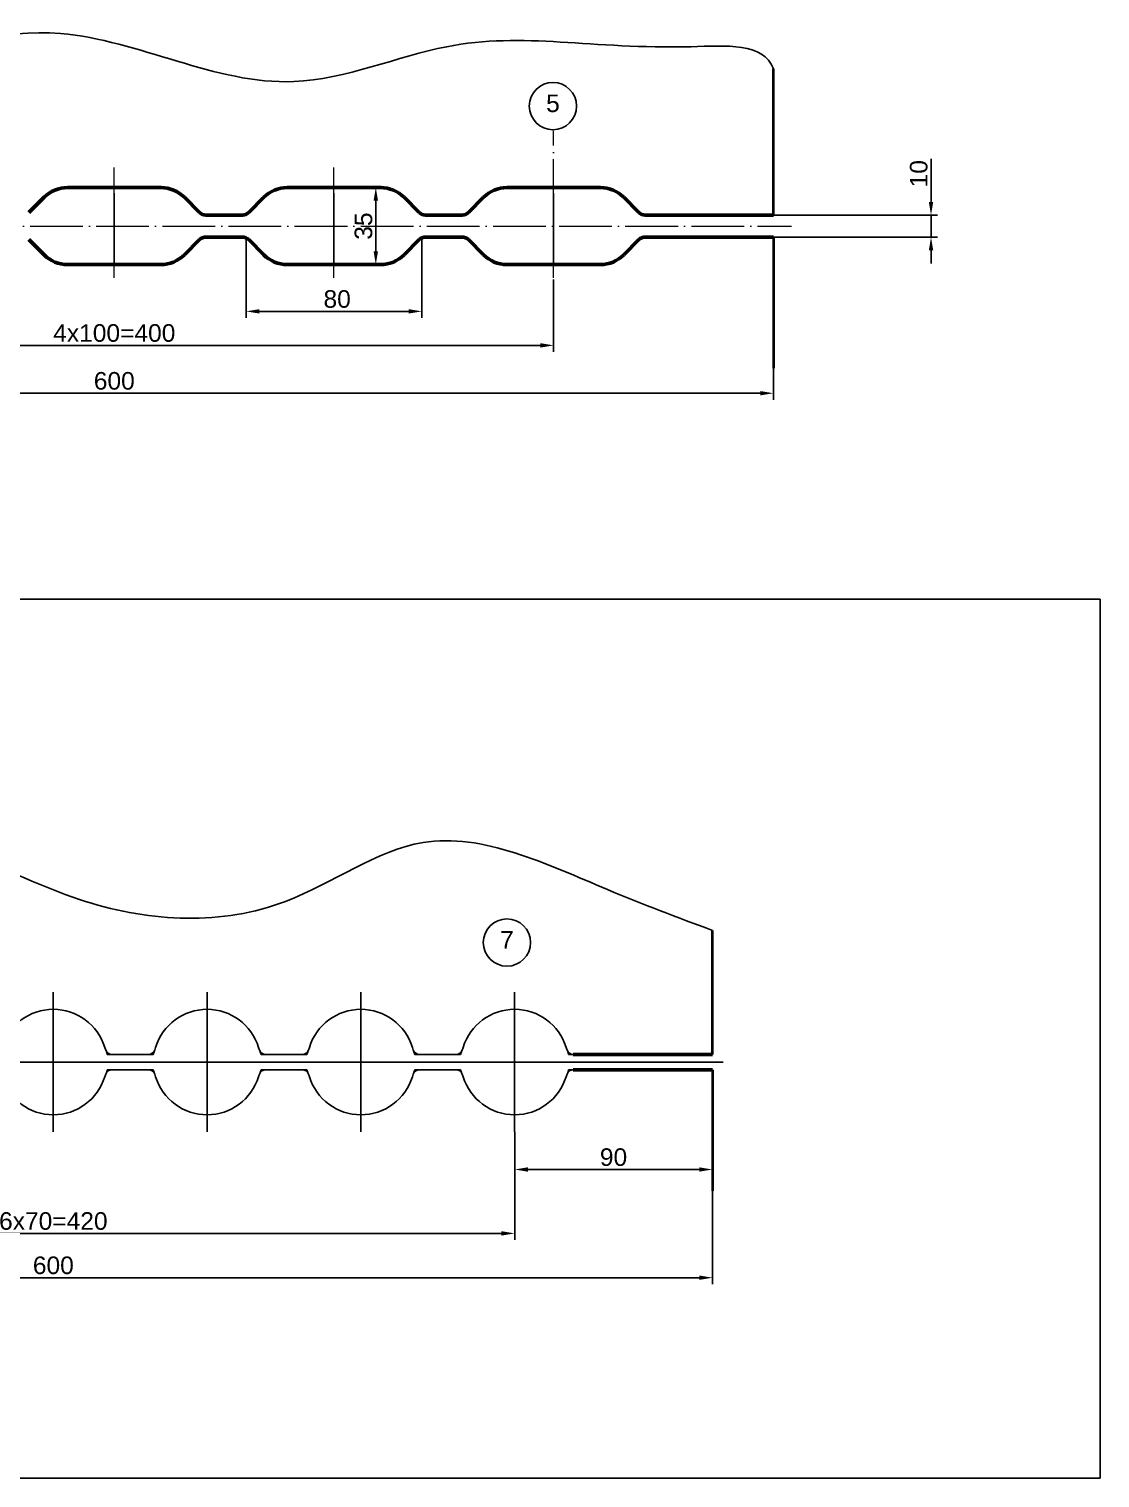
# Model space of a CAD drawing. Header units: millimetres. Extents: x 6647 to 33601, y -1887 to 8501.
# Drawn here: x 31470 to 31958, y 2377 to 3037 of the extents above; entities that cross this region are included whole.
import ezdxf

# ---------------------------------------------------------------- set-up
doc = ezdxf.new("R2010")
doc.units = ezdxf.units.MM
doc.linetypes.add('ACAD_ISO04W100', pattern=[30, 24, -3, 0, -3])
for name, color, linetype, lineweight in [('контурная', 7, 'Continuous', 50), ('осевые', 4, 'ACAD_ISO04W100', 25), ('размерные', 220, 'Continuous', 25), ('тонкая', 7, 'Continuous', 25), ('тонкий', 7, 'Continuous', 20)]:
    doc.layers.add(name, color=color, linetype=linetype, lineweight=lineweight)
doc.layers.add('осевая', color=4, linetype='Continuous')
doc.styles.get("Standard").update_dxf_attribs({"font": 'ARIAL.TTF'})
doc.dimstyles.new('s2v4', dxfattribs={"dimtxt": 8, "dimasz": 6, "dimexe": 3, "dimexo": 0, "dimgap": 1.5, "dimtad": 1, "dimtxsty": 'Standard', "dimcen": 2.5, "dimadec": 0, "dimazin": 0, "dimtfac": 1, "dimtmove": 0, "dimatfit": 3, "dimfxl": 1, "dimarcsym": 0})
doc.dimstyles.new('s2v4$0', dxfattribs={"dimtxt": 8, "dimasz": 6, "dimexe": 3, "dimexo": 0, "dimgap": 1.5, "dimtad": 1, "dimtxsty": 'Standard', "dimcen": 2.5, "dimadec": 0, "dimazin": 0, "dimtfac": 1, "dimtmove": 0, "dimatfit": 3, "dimfxl": 1, "dimarcsym": 0})

# ---------------------------------------------------------------- blocks, each defined once
blk = doc.blocks.new('*D295')
at = {"layer": 'Defpoints', "color": 0, "transparency": 16777216}
for p in [(31781.38, 2508.1), (31181.38, 2501.69), (31781.38, 2468.52)]:
    blk.add_point(p, dxfattribs=at)
at = {"layer": 'тонкий', "color": 0, "lineweight": -2, "transparency": 16777216}
for p, q in [((31781.38, 2508.1), (31781.38, 2465.52)), ((31181.38, 2501.69), (31181.38, 2465.52)), ((31187.38, 2468.52), (31775.38, 2468.52))]:
    blk.add_line(p, q, dxfattribs=at)
at = {"layer": 'тонкий', "color": 0, "transparency": 16777216}
for points in [[(31187.38, 2469.52), (31187.38, 2467.52), (31181.38, 2468.52)], [(31775.38, 2469.52), (31775.38, 2467.52), (31781.38, 2468.52)]]:
    blk.add_solid(points, dxfattribs=at)
at = {"layer": 'тонкий', "color": 0, "transparency": 16777216, "insert": (31481.38, 2474.1), "char_height": 8, "attachment_point": 5}
blk.add_mtext('600', dxfattribs=at)
blk = doc.blocks.new('*D287')
at = {"layer": 'Defpoints', "color": 0, "transparency": 16777216}
for p in [(31709.13, 2922.91), (31309.13, 2902.27), (31709.13, 2892.9)]:
    blk.add_point(p, dxfattribs=at)
at = {"layer": 'тонкий', "color": 0, "lineweight": -2, "transparency": 16777216}
for p, q in [((31709.13, 2922.91), (31709.13, 2889.9)), ((31309.13, 2902.27), (31309.13, 2889.9)), ((31315.13, 2892.9), (31703.13, 2892.9))]:
    blk.add_line(p, q, dxfattribs=at)
at = {"layer": 'тонкий', "color": 0, "transparency": 16777216}
for points in [[(31315.13, 2893.9), (31315.13, 2891.9), (31309.13, 2892.9)], [(31703.13, 2893.9), (31703.13, 2891.9), (31709.13, 2892.9)]]:
    blk.add_solid(points, dxfattribs=at)
at = {"layer": 'тонкий', "color": 0, "transparency": 16777216, "insert": (31509.13, 2898.48), "char_height": 8, "attachment_point": 5}
blk.add_mtext('4x100=400', dxfattribs=at)
blk = doc.blocks.new('*D297')
at = {"layer": 'Defpoints', "color": 0, "transparency": 16777216}
for p in [(31209.13, 2882.54), (31809.13, 2882.54), (31209.13, 2871.11)]:
    blk.add_point(p, dxfattribs=at)
at = {"layer": 'тонкий', "color": 0, "lineweight": -2, "transparency": 16777216}
for p, q in [((31209.13, 2882.54), (31209.13, 2868.11)), ((31809.13, 2882.54), (31809.13, 2868.11)), ((31803.13, 2871.11), (31215.13, 2871.11))]:
    blk.add_line(p, q, dxfattribs=at)
at = {"layer": 'тонкий', "color": 0, "transparency": 16777216}
for points in [[(31215.13, 2872.11), (31215.13, 2870.11), (31209.13, 2871.11)], [(31803.13, 2872.11), (31803.13, 2870.11), (31809.13, 2871.11)]]:
    blk.add_solid(points, dxfattribs=at)
at = {"layer": 'тонкий', "color": 0, "transparency": 16777216, "insert": (31509.13, 2876.7), "char_height": 8, "attachment_point": 5}
blk.add_mtext('600', dxfattribs=at)
blk = doc.blocks.new('*D325')
at = {"layer": 'Defpoints', "color": 0, "transparency": 16777216}
for p in [(31691.38, 2534.86), (31781.38, 2522.85), (31691.38, 2517.76)]:
    blk.add_point(p, dxfattribs=at)
at = {"layer": 'тонкий', "color": 0, "lineweight": -2, "transparency": 16777216}
for p, q in [((31691.38, 2534.86), (31691.38, 2514.76)), ((31781.38, 2522.85), (31781.38, 2514.76)), ((31775.38, 2517.76), (31697.38, 2517.76))]:
    blk.add_line(p, q, dxfattribs=at)
at = {"layer": 'тонкий', "color": 0, "transparency": 16777216}
for points in [[(31697.38, 2518.76), (31697.38, 2516.76), (31691.38, 2517.76)], [(31775.38, 2518.76), (31775.38, 2516.76), (31781.38, 2517.76)]]:
    blk.add_solid(points, dxfattribs=at)
at = {"layer": 'тонкий', "color": 0, "transparency": 16777216, "insert": (31736.38, 2523.35), "char_height": 8, "attachment_point": 5}
blk.add_mtext('90', dxfattribs=at)
blk = doc.blocks.new('*D292')
at = {"layer": 'Defpoints', "color": 0, "transparency": 16777216}
for p in [(31691.38, 2514.76), (31271.38, 2495.74), (31691.38, 2488.68)]:
    blk.add_point(p, dxfattribs=at)
at = {"layer": 'тонкий', "color": 0, "lineweight": -2, "transparency": 16777216}
for p, q in [((31691.38, 2514.76), (31691.38, 2485.68)), ((31271.38, 2495.74), (31271.38, 2485.68)), ((31277.38, 2488.68), (31685.38, 2488.68))]:
    blk.add_line(p, q, dxfattribs=at)
at = {"layer": 'тонкий', "color": 0, "transparency": 16777216}
for points in [[(31277.38, 2489.68), (31277.38, 2487.68), (31271.38, 2488.68)], [(31685.38, 2489.68), (31685.38, 2487.68), (31691.38, 2488.68)]]:
    blk.add_solid(points, dxfattribs=at)
at = {"layer": 'тонкий', "color": 0, "transparency": 16777216, "insert": (31481.38, 2494.27), "char_height": 8, "attachment_point": 5}
blk.add_mtext('6x70=420', dxfattribs=at)
blk = doc.blocks.new('*D320')
at = {"layer": 'Defpoints', "color": 0, "transparency": 16777216}
for p in [(31809.13, 2952.19), (31880.91, 2952.19), (31809.13, 2942.19)]:
    blk.add_point(p, dxfattribs=at)
at = {"layer": 'тонкий', "color": 0, "lineweight": -2, "transparency": 16777216}
for p, q in [((31880.91, 2958.19), (31880.91, 2977.87)), ((31809.13, 2952.19), (31883.91, 2952.19)), ((31880.91, 2942.19), (31880.91, 2952.19)), ((31809.13, 2942.19), (31883.91, 2942.19)), ((31880.91, 2936.19), (31880.91, 2930.19))]:
    blk.add_line(p, q, dxfattribs=at)
at = {"layer": 'тонкий', "color": 0, "transparency": 16777216}
for points in [[(31879.91, 2958.19), (31881.91, 2958.19), (31880.91, 2952.19)], [(31879.91, 2936.19), (31881.91, 2936.19), (31880.91, 2942.19)]]:
    blk.add_solid(points, dxfattribs=at)
at = {"layer": 'тонкий', "color": 0, "transparency": 16777216, "insert": (31875.33, 2971.03), "char_height": 8, "attachment_point": 5, "rotation": 90}
blk.add_mtext('10', dxfattribs=at)
blk = doc.blocks.new('*D303')
at = {"layer": 'Defpoints', "color": 0, "transparency": 16777216}
for p in [(31569.13, 2942.19), (31649.13, 2942.19), (31569.13, 2908.38)]:
    blk.add_point(p, dxfattribs=at)
at = {"layer": 'тонкий', "color": 0, "lineweight": -2, "transparency": 16777216}
for p, q in [((31569.13, 2942.19), (31569.13, 2905.38)), ((31649.13, 2942.19), (31649.13, 2905.38)), ((31643.13, 2908.38), (31575.13, 2908.38))]:
    blk.add_line(p, q, dxfattribs=at)
at = {"layer": 'тонкий', "color": 0, "transparency": 16777216}
for points in [[(31575.13, 2909.38), (31575.13, 2907.38), (31569.13, 2908.38)], [(31643.13, 2909.38), (31643.13, 2907.38), (31649.13, 2908.38)]]:
    blk.add_solid(points, dxfattribs=at)
at = {"layer": 'тонкий', "color": 0, "transparency": 16777216, "insert": (31610.58, 2913.96), "char_height": 8, "attachment_point": 5}
blk.add_mtext('80', dxfattribs=at)
blk = doc.blocks.new('*D304')
at = {"layer": 'Defpoints', "color": 0, "transparency": 16777216}
for p in [(31619.77, 2964.69), (31628.17, 2964.69), (31619.77, 2929.69)]:
    blk.add_point(p, dxfattribs=at)
at = {"layer": 'тонкий', "color": 0, "lineweight": -2, "transparency": 16777216}
for p, q in [((31619.77, 2964.69), (31631.17, 2964.69)), ((31628.17, 2935.69), (31628.17, 2958.69)), ((31619.77, 2929.69), (31631.17, 2929.69))]:
    blk.add_line(p, q, dxfattribs=at)
at = {"layer": 'тонкий', "color": 0, "transparency": 16777216}
for points in [[(31627.17, 2958.69), (31629.17, 2958.69), (31628.17, 2964.69)], [(31627.17, 2935.69), (31629.17, 2935.69), (31628.17, 2929.69)]]:
    blk.add_solid(points, dxfattribs=at)
at = {"layer": 'тонкий', "color": 0, "transparency": 16777216, "insert": (31622.58, 2947.19), "char_height": 8, "attachment_point": 5, "rotation": 90}
blk.add_mtext('35', dxfattribs=at)

msp = doc.modelspace()

# ---------------------------------------------------------------- linework, layer by layer
at = {"lineweight": 40}
for p, q in [((31809.1264, 2952.1916), (31809.1264, 3018.7424)), ((31809.1264, 2942.1916), (31809.1264, 2882.5352)), ((31781.3793, 2570.1802), (31781.3793, 2626.6055)), ((31781.3793, 2563.1802), (31781.3793, 2508.1036))]:
    msp.add_line(p, q, dxfattribs=at)
at = {"color": 2}
msp.add_lwpolyline([(30923.5623, 2377.3361), (30923.5623, 2777.3361), (31957.8285, 2777.3361), (31957.8285, 2377.3361), (30923.5623, 2377.3361), (30923.5623, 2777.3361)], dxfattribs=at)
for centre in [(31708.8053, 3001.8191), (31687.8695, 2621.0808)]:
    msp.add_circle(centre, 10.7536)
at = {"layer": 'контурная'}
for p, q in [((31509.1264, 2964.6916), (31487.8396, 2964.6916)), ((31509.1264, 2964.6916), (31530.4132, 2964.6916)), ((31609.1264, 2964.6916), (31587.8396, 2964.6916)), ((31609.1264, 2964.6916), (31630.4132, 2964.6916)), ((31709.1264, 2964.6916), (31687.8396, 2964.6916)), ((31709.1264, 2964.6916), (31730.4132, 2964.6916)), ((31477.233, 2960.2982), (31470.298, 2953.3632)), ((31541.0198, 2960.2982), (31547.9549, 2953.3632)), ((31577.233, 2960.2982), (31570.298, 2953.3632)), ((31641.0198, 2960.2982), (31647.9549, 2953.3632)), ((31677.233, 2960.2982), (31670.298, 2953.3632)), ((31741.0198, 2960.2982), (31747.9549, 2953.3632)), ((31550.7833, 2952.1916), (31567.4696, 2952.1916)), ((31650.7833, 2952.1916), (31667.4696, 2952.1916)), ((31750.7833, 2952.1916), (31809.1264, 2952.1916)), ((31550.7833, 2942.1916), (31567.4696, 2942.1916)), ((31650.7833, 2942.1916), (31667.4696, 2942.1916)), ((31750.7833, 2942.1916), (31809.1264, 2942.1916)), ((31750.7833, 2942.1916), (31754.8962, 2942.1916)), ((31477.233, 2934.085), (31470.298, 2941.02)), ((31541.0198, 2934.085), (31547.9549, 2941.02)), ((31577.233, 2934.085), (31570.298, 2941.02)), ((31641.0198, 2934.085), (31647.9549, 2941.02)), ((31677.233, 2934.085), (31670.298, 2941.02)), ((31741.0198, 2934.085), (31747.9549, 2941.02)), ((31509.1264, 2929.6916), (31487.8396, 2929.6916)), ((31509.1264, 2929.6916), (31530.4132, 2929.6916)), ((31609.1264, 2929.6916), (31587.8396, 2929.6916)), ((31609.1264, 2929.6916), (31630.4132, 2929.6916)), ((31709.1264, 2929.6916), (31687.8396, 2929.6916)), ((31709.1264, 2929.6916), (31730.4132, 2929.6916)), ((31718.058, 2570.1802), (31781.3793, 2570.1802)), ((31718.058, 2563.1802), (31781.3793, 2563.1802))]:
    msp.add_line(p, q, dxfattribs=at)
for centre, radius, start, end in [((31487.8396, 2949.6916), 15, 90, 135), ((31530.4132, 2949.6916), 15, 45, 90), ((31587.8396, 2949.6916), 15, 90, 135), ((31630.4132, 2949.6916), 15, 45, 90), ((31687.8396, 2949.6916), 15, 90, 135), ((31730.4132, 2949.6916), 15, 45, 90), ((31550.7833, 2956.1916), 4, 225, 270), ((31567.4696, 2956.1916), 4, 270, 315), ((31650.7833, 2956.1916), 4, 225, 270), ((31667.4696, 2956.1916), 4, 270, 315), ((31750.7833, 2956.1916), 4, 225, 270), ((31550.7833, 2938.1916), 4, 90, 135), ((31567.4696, 2938.1916), 4, 45, 90), ((31650.7833, 2938.1916), 4, 90, 135), ((31667.4696, 2938.1916), 4, 45, 90), ((31750.7833, 2938.1916), 4, 90, 135), ((31487.8396, 2944.6916), 15, 225, 270), ((31530.4132, 2944.6916), 15, 270, 315), ((31587.8396, 2944.6916), 15, 225, 270), ((31630.4132, 2944.6916), 15, 270, 315), ((31687.8396, 2944.6916), 15, 225, 270), ((31730.4132, 2944.6916), 15, 270, 315)]:
    msp.add_arc(centre, radius, start, end, dxfattribs=at)
at = {"layer": 'осевая'}
for p, q in [((31509.1264, 2962.1916), (31509.1264, 2929.0848)), ((31609.1264, 2962.1916), (31609.1264, 2929.0848)), ((31709.1264, 2962.1916), (31709.1264, 2929.0848)), ((31481.3793, 2598.5), (31481.3793, 2534.8604)), ((31551.3793, 2598.5), (31551.3793, 2534.8604)), ((31621.3793, 2598.5), (31621.3793, 2534.8604)), ((31691.3793, 2598.5), (31691.3793, 2534.8604)), ((31418.3793, 2566.6802), (31786.3106, 2566.6802))]:
    msp.add_line(p, q, dxfattribs=at)
at = {"layer": 'осевые', "lineweight": 15}
for p, q in [((31709.1264, 2923.6101), (31709.1264, 2990.5727)), ((31509.1264, 2923.6101), (31509.1264, 2973.8244)), ((31609.1264, 2923.6101), (31609.1264, 2973.8244)), ((31199.9281, 2947.1916), (31817.4211, 2947.1916))]:
    msp.add_line(p, q, dxfattribs=at)
at = {"layer": 'размерные'}
for points in [[(31209.1264, 3023.4847), (31297.9547, 3004.0598), (31405.2073, 3021.9162), (31484.6537, 3034.8125), (31590.9132, 3012.988), (31660.4288, 3028.8604), (31771.6537, 3028.8604), (31809.1264, 3018.7424), (31809.3908, 3017.9481)], [(31181.3793, 2638.5073), (31306.5473, 2638.5073), (31401.262, 2670.18), (31495.9768, 2639.8322), (31587.1173, 2639.8322), (31649.6648, 2666.6097), (31733.6571, 2645.1877), (31781.3793, 2626.6055)]]:
    msp.add_spline(points, degree=3, dxfattribs=at)
at = {"layer": 'тонкая'}
for p, q in [((31548.1708, 2953.1472), (31549.1264, 2952.1916)), ((31550.7833, 2952.1916), (31549.1264, 2952.1916)), ((31567.4696, 2952.1916), (31569.1264, 2952.1916)), ((31570.082, 2953.1472), (31569.1264, 2952.1916)), ((31648.1708, 2953.1472), (31649.1264, 2952.1916)), ((31650.7833, 2952.1916), (31649.1264, 2952.1916)), ((31667.4696, 2952.1916), (31669.1264, 2952.1916)), ((31670.082, 2953.1472), (31669.1264, 2952.1916)), ((31748.1708, 2953.1472), (31749.1264, 2952.1916)), ((31750.7833, 2952.1916), (31749.1264, 2952.1916)), ((31548.1708, 2941.236), (31549.1264, 2942.1916)), ((31550.7833, 2942.1916), (31549.1264, 2942.1916)), ((31567.4696, 2942.1916), (31569.1264, 2942.1916)), ((31570.082, 2941.236), (31569.1264, 2942.1916)), ((31648.1708, 2941.236), (31649.1264, 2942.1916)), ((31650.7833, 2942.1916), (31649.1264, 2942.1916)), ((31667.4696, 2942.1916), (31669.1264, 2942.1916)), ((31670.082, 2941.236), (31669.1264, 2942.1916)), ((31748.1708, 2941.236), (31749.1264, 2942.1916)), ((31750.7833, 2942.1916), (31749.1264, 2942.1916)), ((31505.2389, 2572.1542), (31504.798, 2573.3656)), ((31527.5118, 2572.1542), (31527.9527, 2573.3656)), ((31575.2389, 2572.1542), (31574.798, 2573.3656)), ((31597.5118, 2572.1542), (31597.9527, 2573.3656)), ((31645.2389, 2572.1542), (31644.798, 2573.3656)), ((31667.5118, 2572.1542), (31667.9527, 2573.3656)), ((31715.2389, 2572.1542), (31714.798, 2573.3656)), ((31505.9574, 2570.1802), (31505.5251, 2571.3679)), ((31508.058, 2570.1802), (31505.9574, 2570.1802)), ((31524.6927, 2570.1802), (31508.058, 2570.1802)), ((31524.6927, 2570.1802), (31526.7933, 2570.1802)), ((31526.7933, 2570.1802), (31527.2256, 2571.3679)), ((31575.9574, 2570.1802), (31575.5251, 2571.3679)), ((31578.058, 2570.1802), (31575.9574, 2570.1802)), ((31594.6927, 2570.1802), (31578.058, 2570.1802)), ((31594.6927, 2570.1802), (31596.7933, 2570.1802)), ((31596.7933, 2570.1802), (31597.2256, 2571.3679)), ((31645.9574, 2570.1802), (31645.5251, 2571.3679)), ((31648.058, 2570.1802), (31645.9574, 2570.1802)), ((31664.6927, 2570.1802), (31648.058, 2570.1802)), ((31664.6927, 2570.1802), (31666.7933, 2570.1802)), ((31666.7933, 2570.1802), (31667.2256, 2571.3679)), ((31715.9574, 2570.1802), (31715.5251, 2571.3679)), ((31718.058, 2570.1802), (31715.9574, 2570.1802)), ((31727.6927, 2570.1802), (31718.058, 2570.1802)), ((31505.2389, 2561.2063), (31504.798, 2559.9948)), ((31505.9574, 2563.1802), (31505.5251, 2561.9925)), ((31508.058, 2563.1802), (31505.9574, 2563.1802)), ((31524.6927, 2563.1802), (31508.058, 2563.1802)), ((31524.6927, 2563.1802), (31526.7933, 2563.1802)), ((31526.7933, 2563.1802), (31527.2256, 2561.9925)), ((31527.5118, 2561.2063), (31527.9527, 2559.9948)), ((31575.2389, 2561.2063), (31574.798, 2559.9948)), ((31575.9574, 2563.1802), (31575.5251, 2561.9925)), ((31578.058, 2563.1802), (31575.9574, 2563.1802)), ((31594.6927, 2563.1802), (31578.058, 2563.1802)), ((31594.6927, 2563.1802), (31596.7933, 2563.1802)), ((31596.7933, 2563.1802), (31597.2256, 2561.9925)), ((31597.5118, 2561.2063), (31597.9527, 2559.9948)), ((31645.2389, 2561.2063), (31644.798, 2559.9948)), ((31645.9574, 2563.1802), (31645.5251, 2561.9925)), ((31648.058, 2563.1802), (31645.9574, 2563.1802)), ((31664.6927, 2563.1802), (31648.058, 2563.1802)), ((31664.6927, 2563.1802), (31666.7933, 2563.1802)), ((31666.7933, 2563.1802), (31667.2256, 2561.9925)), ((31667.5118, 2561.2063), (31667.9527, 2559.9948)), ((31715.2389, 2561.2063), (31714.798, 2559.9948)), ((31715.9574, 2563.1802), (31715.5251, 2561.9925)), ((31718.058, 2563.1802), (31715.9574, 2563.1802)), ((31727.6927, 2563.1802), (31718.058, 2563.1802))]:
    msp.add_line(p, q, dxfattribs=at)
for centre, radius, start, end in [((31481.3754, 2566.1802), 24.5, 17.0545261, 162.9454739), ((31551.3754, 2566.1802), 24.5, 17.0545261, 162.9454739), ((31621.3754, 2566.1802), 24.5, 17.0545261, 162.9454739), ((31691.3754, 2566.1802), 24.5, 17.0545261, 162.9454739), ((31508.058, 2573.1802), 3, 200, 270), ((31524.6927, 2573.1802), 3, 270, 340), ((31578.058, 2573.1802), 3, 200, 270), ((31594.6927, 2573.1802), 3, 270, 340), ((31648.058, 2573.1802), 3, 200, 270), ((31664.6927, 2573.1802), 3, 270, 340), ((31718.058, 2573.1802), 3, 200, 270), ((31481.3754, 2567.1802), 24.5, 197.0545261, 342.9454739), ((31508.058, 2560.1802), 3, 90, 160), ((31524.6927, 2560.1802), 3, 20, 90), ((31551.3754, 2567.1802), 24.5, 197.0545261, 342.9454739), ((31578.058, 2560.1802), 3, 90, 160), ((31594.6927, 2560.1802), 3, 20, 90), ((31621.3754, 2567.1802), 24.5, 197.0545261, 342.9454739), ((31648.058, 2560.1802), 3, 90, 160), ((31664.6927, 2560.1802), 3, 20, 90), ((31691.3754, 2567.1802), 24.5, 197.0545261, 342.9454739), ((31718.058, 2560.1802), 3, 90, 160)]:
    msp.add_arc(centre, radius, start, end, dxfattribs=at)

# ---------------------------------------------------------------- texts
at = {"char_height": 8, "attachment_point": 5}
for s, insert in [('5', (31708.8033, 3003.0249)), ('7', (31687.8676, 2622.2867))]:
    msp.add_mtext(s, dxfattribs=dict(at, insert=insert))

# ---------------------------------------------------------------- dimensions: what is measured, and where the dimension line sits
at = {"layer": 'тонкий'}
for base, p1, p2, picture, middle in [((31880.9109, 2952.1916), (31809.1264, 2942.1916), (31809.1264, 2952.1916), '*D320', (31875.3264, 2971.0313)), ((31628.1689, 2964.6916), (31619.7698, 2929.6916), (31619.7698, 2964.6916), '*D304', (31622.5815, 2947.1916))]:
    dim = msp.add_linear_dim(base=base, p1=p1, p2=p2, angle=90, dimstyle='s2v4$0', dxfattribs=at)
    dim.commit()
    dim.dimension.update_dxf_attribs({"geometry": picture, "text_midpoint": middle})
dim = msp.add_linear_dim(base=(31569.1264, 2908.3801), p1=(31649.1264, 2942.1916), p2=(31569.1264, 2942.1916), dimstyle='s2v4$0', dxfattribs=at)
dim.commit()
dim.dimension.update_dxf_attribs({"geometry": '*D303', "text_midpoint": (31610.5804, 2908.3801), "dimtype": 160})
for base, p1, p2, text, picture, middle in [((31709.1264, 2892.8992), (31309.1264, 2902.266), (31709.1264, 2922.9101), '4x100=<>', '*D287', (31509.1264, 2898.4837)), ((31691.3793, 2488.6844), (31271.3793, 2495.7391), (31691.3793, 2514.7649), '6x70=<>', '*D292', (31481.3793, 2494.269))]:
    dim = msp.add_linear_dim(base=base, p1=p1, p2=p2, text=text, dimstyle='s2v4', dxfattribs=at)
    dim.commit()
    dim.dimension.update_dxf_attribs({"geometry": picture, "text_midpoint": middle})
for base, p1, p2, picture, middle in [((31209.1264, 2871.1114), (31809.1264, 2882.5352), (31209.1264, 2882.5352), '*D297', (31509.1264, 2876.696)), ((31691.3793, 2517.7649), (31781.3793, 2522.8527), (31691.3793, 2534.8604), '*D325', (31736.3793, 2523.3495)), ((31781.3793, 2468.5193), (31181.3793, 2501.6914), (31781.3793, 2508.1036), '*D295', (31481.3793, 2474.1039))]:
    dim = msp.add_linear_dim(base=base, p1=p1, p2=p2, dimstyle='s2v4', dxfattribs=at)
    dim.commit()
    dim.dimension.update_dxf_attribs({"geometry": picture, "text_midpoint": middle})

doc.saveas('drawing.dxf')
